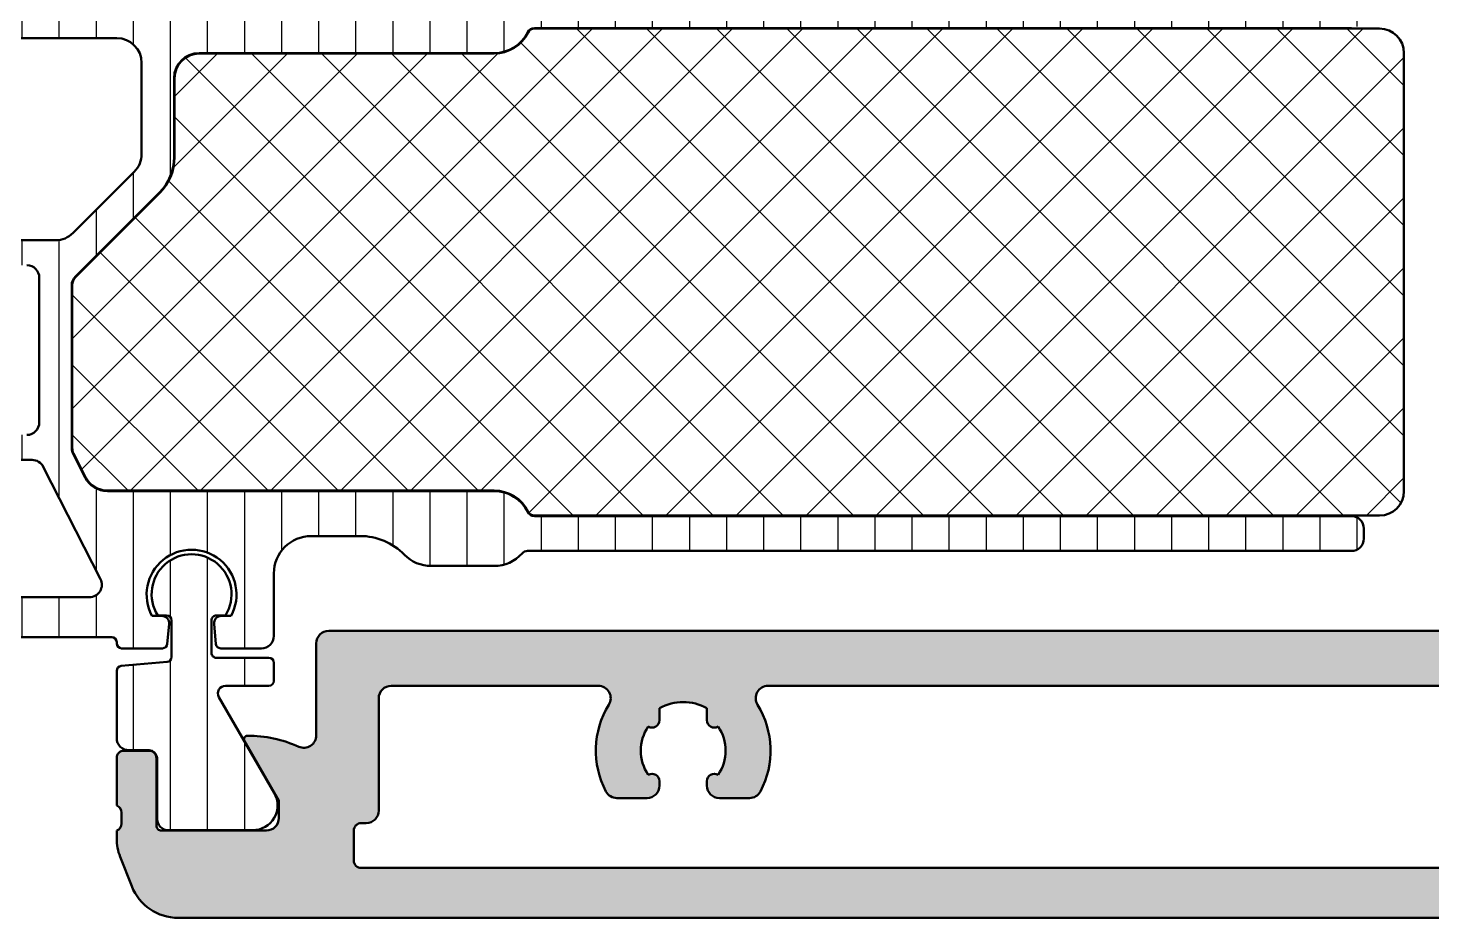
# Model space of a CAD drawing. Extents: x -30 to 140, y 11 to 85.
# Drawn here: x -1.2 to 55, y 11 to 46.6 of the extents above; entities that cross this region are included whole.
import ezdxf

# ---------------------------------------------------------------- set-up
doc = ezdxf.new("R2010")
doc.units = 0
for name, color, linetype, lineweight in [('0S-Alu contour', 7, 'Continuous', 50), ('0S-Alu hatch', 252, 'Continuous', 25), ('0S-Plastic contour', 254, 'Continuous', 50), ('0S-Plastic hatch', 253, 'Continuous', 25), ('0S-PT contour', 91, 'Continuous', 50), ('0S-PT hatch', 103, 'Continuous', 25)]:
    doc.layers.add(name, color=color, linetype=linetype, lineweight=lineweight)
pattern_1 = [(90, (0, 0), (-1.4859, 0), [])]

# ---------------------------------------------------------------- blocks, each defined once
blk = doc.blocks.new('278043__5DA3A307_9FDA_4F9B_BC77_77CA579B239A___285E63DD_7C89_4695_984F_07F0DBDED128_')
at = {"layer": '0S-Plastic hatch'}
h = blk.add_hatch(dxfattribs=at)
h.set_pattern_fill('ANSI31', color=256, scale=0.4680000000000001, angle=45, style=0)
h.set_pattern_definition(pattern_1)
edge = h.paths.add_edge_path()
edge.add_line((-2.045778623709338, 46.91981124402603), (-6.499368462195576, 44.3485299519158))
edge.add_arc((-6.399368462195582, 44.17532487115892), 0.1999999999999902, 119.9999999999997, 180)
edge.add_line((-6.59936846219557, 44.17532487115892), (-6.59936846219557, 33.7203090151069))
edge.add_arc((-5.599368462195542, 33.72030901510687), 1.000000000000028, 180, 182.499999999998)
edge.add_line((-6.598416683777429, 33.67668962774157), (-6.141124941522605, 23.20298677590379))
edge.add_arc((-5.142076719940746, 23.24660616326913), 1.000000000000001, 182.5000000000001, 269.9999999999998)
edge.add_line((-5.142076719940749, 22.24660616326913), (2.100631537804446, 22.24660616326913))
edge.add_ellipse((2.100631537804446, 22.04660616326914), major_axis=(-0.1999999999999886, 0), ratio=1, start_angle=180, end_angle=270, ccw=False)
edge.add_line((2.300631537804434, 22.04660616326914), (2.300631537804434, 21.99660616326913))
edge.add_arc((2.500631537804423, 21.99660616326913), 0.1999999999999886, 180, 270)
edge.add_line((2.500631537804423, 21.79660616326914), (4.131022590738041, 21.79660616326913))
edge.add_arc((4.131022590738041, 21.99660616326911), 0.1999999999999886, 270, 355.0000000000033)
edge.add_line((4.330261530356381, 21.97917501471959), (4.399489947231955, 22.77045944044482))
edge.add_arc((4.100631537804446, 22.79660616326913), 0.299999999999987, 354.9999999999978, 450)
edge.add_line((4.100631537804446, 23.09660616326912), (3.713968372542183, 23.09660616326912))
edge.add_ellipse((5.300631537804434, 23.94660616326913), major_axis=(-1.800000000000008, 0), ratio=1, start_angle=151.8213572594703, end_angle=28.178642740529824, ccw=False)
edge.add_line((6.887294703066686, 23.09660616326912), (6.500631537804423, 23.09660616326912))
edge.add_arc((6.500631537804423, 22.79660616326913), 0.29999999999999, 90, 185.0000000000022)
edge.add_line((6.201773128376913, 22.77045944044482), (6.271001545252488, 21.97917501471959))
edge.add_arc((6.470240484870828, 21.99660616326911), 0.1999999999999897, 184.9999999999967, 270)
edge.add_line((6.470240484870828, 21.79660616326913), (8.100631537804446, 21.79660616326913))
edge.add_arc((8.100631537804446, 22.29660616326913), 0.5, 270, 360)
edge.add_line((8.600631537804446, 22.29660616326913), (8.600631537804446, 24.79660616326913))
edge.add_ellipse((10.10063153780444, 24.79660616326913), major_axis=(-1.5, 0), ratio=1, start_angle=270, end_angle=360, ccw=False)
edge.add_line((10.10063153780444, 26.29660616326912), (12.04406016638728, 26.29660616326912))
edge.add_ellipse((12.04406016638725, 23.79660616326913), major_axis=(-2.499999999999985, 0), ratio=1, start_angle=224.4270040008051, end_angle=269.9999999999994, ccw=False)
edge.add_arc((14.90063153780443, 26.59660616326914), 1.500000000000039, 224.4270040008061, 270)
edge.add_line((14.90063153780443, 25.0966061632691), (17.4256315378044, 25.09660616326912))
edge.add_arc((17.42563153780443, 26.59660616326911), 1.499999999999985, 269.9999999999989, 318.1896851042198)
edge.add_ellipse((18.76727232430429, 25.39660616326911), major_axis=(-0.2999999999999987, 0), ratio=1, start_angle=270, end_angle=318.189685104226, ccw=False)
edge.add_line((18.76727232430429, 25.6966061632691), (51.7756315378044, 25.69660616326912))
edge.add_arc((51.7756315378044, 26.19660616326912), 0.5, 270, 360)
edge.add_line((52.2756315378044, 26.19660616326912), (52.2756315378044, 26.59660616326912))
edge.add_arc((51.7756315378044, 26.59660616326912), 0.5, 0, 90)
edge.add_line((51.7756315378044, 27.09660616326913), (19.03808308746411, 27.09660616326912))
edge.add_ellipse((19.03808308746414, 27.3966061632691), major_axis=(-0.2999999999999829, 0), ratio=1, start_angle=26.387799961237988, end_angle=89.9999999999946, ccw=False)
edge.add_arc((17.42563153780446, 26.5966061632691), 1.500000000000008, 26.38779996124461, 90.00000000000217)
edge.add_line((17.4256315378044, 28.0966061632691), (1.92867304513544, 28.09660616326912))
edge.add_ellipse((1.928673045135411, 29.09660616326913), major_axis=(-1.000000000000014, 0), ratio=1, start_angle=27.000000000000625, end_angle=90.00000000000159, ccw=False)
edge.add_line((1.037666520947034, 28.64261566352957), (0.5551282757102456, 29.58965029293941))
edge.add_ellipse((1.000631537804423, 29.8166455428092), major_axis=(-0.500000000000001, 0), ratio=1, start_angle=0, end_angle=27.000000000001705, ccw=False)
edge.add_line((0.5006315378044235, 29.8166455428092), (0.5006315378044235, 36.33949938208256))
edge.add_ellipse((1.000631537804423, 36.33949938208257), major_axis=(-0.5, 0), ratio=1, start_angle=315, end_angle=360, ccw=False)
edge.add_line((0.6470781472111469, 36.69305277267584), (4.014845100177524, 40.06081972564221))
edge.add_arc((2.600631537804417, 41.4750332880153), 2.000000000000004, 315.0000000000002, 360)
edge.add_line((4.600631537804424, 41.4750332880153), (4.600631537804417, 44.64660616326912))
edge.add_ellipse((5.600631537804417, 44.64660616326912), major_axis=(-1, 0), ratio=1, start_angle=270, end_angle=360, ccw=False)
edge.add_line((5.600631537804417, 45.64660616326912), (17.4256315378044, 45.64660616326912))
edge.add_arc((17.4256315378044, 47.14660616326913), 1.500000000000014, 270, 333.6122000387565)
edge.add_ellipse((19.03808308746409, 46.3466061632691), major_axis=(-0.2999999999999743, 0), ratio=1, start_angle=269.99999999999454, end_angle=333.6122000387516, ccw=False)
edge.add_line((19.03808308746411, 46.64660616326908), (51.7756315378044, 46.64660616326911))
edge.add_arc((51.7756315378044, 47.14660616326912), 0.5, 270, 360)
edge.add_line((52.2756315378044, 47.14660616326912), (52.2756315378044, 47.54660616326912))
edge.add_arc((51.7756315378044, 47.54660616326912), 0.5, 0, 90)
edge.add_line((51.7756315378044, 48.04660616326913), (18.76727232430429, 48.04660616326913))
edge.add_ellipse((18.76727232430429, 48.34660616326914), major_axis=(-0.3000000000000114, 0), ratio=1, start_angle=41.81031489577708, end_angle=90, ccw=False)
edge.add_arc((17.4256315378044, 47.14660616326913), 1.499999999999984, 41.81031489577882, 90)
edge.add_line((17.4256315378044, 48.64660616326911), (14.90063153780443, 48.64660616326911))
edge.add_arc((14.90063153780443, 47.14660616326909), 1.500000000000021, 90, 135.5729959991946)
edge.add_ellipse((12.04406016638725, 49.9466061632691), major_axis=(-2.500000000000005, 0), ratio=1, start_angle=90.00000000000068, end_angle=135.5729959991947, ccw=False)
edge.add_line((12.04406016638728, 47.4466061632691), (7.500631537804423, 47.44660616326913))
edge.add_ellipse((7.500631537804451, 47.74660616326912), major_axis=(-0.29999999999999, 0), ratio=1, start_angle=0, end_angle=89.9999999999946, ccw=False)
edge.add_line((7.200631537804461, 47.74660616326912), (7.20063153780444, 47.90000362289069))
edge.add_ellipse((8.128102328576574, 47.84372602563975), major_axis=(-0.9291766439637967, 0), ratio=1, start_angle=340.2744012610984, end_angle=356.52763173019645, ccw=False)
edge.add_line((7.253449916273524, 48.15733787704254), (8.602488021950165, 50.49394041742098))
edge.add_arc((7.797469900940711, 51.00195101824224), 0.9519080552765451, 327.7458261597055, 452.8203612618197)
edge.add_line((7.750631537804451, 51.95270604107362), (4.400631537804457, 51.95270604107362))
edge.add_arc((4.33523749260874, 51.54559584293315), 0.4123288670188256, 80.87454024768813, 188.2252226199085)
edge.add_line((3.927150109478404, 51.48660616326914), (3.927150109478361, 49.08660616326912))
edge.add_ellipse((3.540743931116679, 49.1576458910459), major_axis=(-0.3928821421223898, 0), ratio=1, start_angle=98.76786081523028, end_angle=169.582654952338, ccw=False)
edge.add_line((3.600631537804446, 48.7693549535211), (2.800631537804434, 48.7693549535211))
edge.add_arc((2.772379192371488, 48.2983086679163), 0.4718927825306659, 86.56763394937238, 181.4210280298484)
edge.add_line((2.300631537804434, 48.28660616326914), (2.300631537804434, 47.14660616326912))
edge.add_ellipse((2.100631537804446, 47.14660616326912), major_axis=(-0.1999999999999886, 0), ratio=1, start_angle=90, end_angle=180, ccw=False)
edge.add_line((2.100631537804446, 46.94660616326912), (-1.945778623709344, 46.94660616326912))
edge.add_arc((-1.945778623709372, 46.74660616326913), 0.1999999999999886, 89.99999999999186, 119.9999999999906)
edge = h.paths.add_edge_path()
edge.add_line((-0.1520596556536873, 38.14660616326913), (-4.899368462195553, 38.14660616326912))
edge.add_ellipse((-4.899368462195553, 39.14660616326912), major_axis=(-1, 0), ratio=1, start_angle=0, end_angle=90, ccw=False)
edge.add_line((-5.899368462195553, 39.14660616326912), (-5.899368462195553, 43.30929946737447))
edge.add_ellipse((-4.899368462195553, 43.30929946737447), major_axis=(-1.000000000000001, 0), ratio=1, start_angle=299.99999999999994, end_angle=360, ccw=False)
edge.add_line((-5.399368462195553, 44.17532487115892), (-2.04385483506266, 46.11263156705356))
edge.add_ellipse((-1.54385483506266, 45.24660616326912), major_axis=(-1, 0), ratio=1, start_angle=270, end_angle=299.99999999999994, ccw=False)
edge.add_line((-1.54385483506266, 46.24660616326912), (2.300631537804406, 46.24660616326912))
edge.add_ellipse((2.300631537804406, 45.24660616326912), major_axis=(-1, 0), ratio=1, start_angle=180, end_angle=270, ccw=False)
edge.add_line((3.300631537804406, 45.24660616326912), (3.300631537804406, 41.59929735672722))
edge.add_ellipse((2.300631537804406, 41.59929735672722), major_axis=(-0.9999999999999974, 0), ratio=1, start_angle=135.0000000000006, end_angle=180, ccw=False)
edge.add_line((3.007738318990959, 40.89219057554069), (0.555047125532866, 38.43949938208258))
edge.add_ellipse((-0.1520596556536873, 39.14660616326913), major_axis=(-1, 0), ratio=1, start_angle=90, end_angle=135.0000000000004, ccw=False)
edge = h.paths.add_edge_path()
edge.add_ellipse((-5.186387463195757, 28.84660616326913), major_axis=(-0.5, 0), ratio=1, start_angle=-90, end_angle=2.5000000000001137, ccw=False)
edge.add_line((-5.186387463195757, 29.34660616326913), (-1.086459057867159, 29.34660616326912))
edge.add_ellipse((-1.086459057867159, 28.84660616326913), major_axis=(-0.4999999999999914, 0), ratio=1, start_angle=206.9999999999996, end_angle=270, ccw=False)
edge.add_line((-0.6409557957729817, 29.0736014131389), (1.651908726951944, 24.5736014131389))
edge.add_ellipse((1.206405464857766, 24.34660616326913), major_axis=(-0.4999999999999929, 0), ratio=1, start_angle=90, end_angle=206.9999999999996, ccw=False)
edge.add_line((1.206405464857766, 23.84660616326913), (-4.511267348980059, 23.84660616326914))
edge.add_ellipse((-4.511267348980055, 24.84660616326914), major_axis=(-1.000000000000001, 0), ratio=1, start_angle=2.5000000000001137, end_angle=89.99999999999977, ccw=False)
edge.add_line((-5.510315570561914, 24.8029867759038), (-5.685911573986686, 28.82479646958646))
edge = h.paths.add_edge_path()
edge.add_ellipse((-5.399368462195553, 36.64660616326911), major_axis=(-0.5, 0), ratio=1, start_angle=270, end_angle=360, ccw=False)
edge.add_line((-5.399368462195553, 37.14660616326912), (-1.299368462195587, 37.14660616326912))
edge.add_ellipse((-1.299368462195587, 36.64660616326912), major_axis=(-0.5, 0), ratio=1, start_angle=180, end_angle=270, ccw=False)
edge.add_line((-0.7993684621955879, 36.64660616326912), (-0.7993684621955879, 30.84660616326913))
edge.add_ellipse((-1.299368462195587, 30.84660616326913), major_axis=(-0.5, 0), ratio=1, start_angle=90, end_angle=180, ccw=False)
edge.add_line((-1.299368462195587, 30.34660616326912), (-5.27370934901279, 30.34660616326912))
edge.add_ellipse((-5.27370934901279, 30.84660616326913), major_axis=(-0.5000000000000006, 0), ratio=1, start_angle=2.5000000000001137, end_angle=90, ccw=False)
edge.add_line((-5.773233459803719, 30.82479646958645), (-5.899368462195553, 33.71376299182024))
edge.add_line((-5.899368462195553, 33.71376299182024), (-5.899368462195553, 36.64660616326911))
at = {"layer": '0S-Alu contour', "color": 7}
for points in [[(-1.54385483506266, 46.24660616326912), (2.300631537804406, 46.24660616326912)], [(3.300631537804406, 45.24660616326912), (3.300631537804406, 41.59929735672722)], [(3.007738318990959, 40.89219057554069), (0.555047125532866, 38.43949938208258)], [(-0.1520596556536873, 38.14660616326913), (-4.899368462195553, 38.14660616326912)], [(-0.7993684621955879, 36.64660616326912), (-0.7993684621955879, 30.84660616326913)], [(-5.186387463195757, 29.34660616326913), (-1.086459057867159, 29.34660616326912)], [(-0.6409557957729817, 29.0736014131389), (1.651908726951944, 24.5736014131389)], [(1.206405464857766, 23.84660616326913), (-4.511267348980059, 23.84660616326914)]]:
    blk.add_lwpolyline(points, dxfattribs=at)
at = {"layer": '0S-Alu contour', "color": 7, "extrusion": (0, 0, -1)}
for centre, radius, start, end in [((-2.300631537804406, 45.24660616326912), 1, 90, 180), ((-2.300631537804406, 41.59929735672722), 0.9999999999999974, 180, 224.9999999999994), ((0.1520596556536873, 39.14660616326913), 1, 224.9999999999997, 270), ((1.299368462195587, 36.64660616326912), 0.5, 90, 180), ((1.299368462195587, 30.84660616326913), 0.5, 180, 270), ((1.086459057867159, 28.84660616326913), 0.4999999999999914, 90, 153.0000000000004), ((-1.206405464857766, 24.34660616326913), 0.4999999999999929, 153.0000000000004, 270)]:
    blk.add_arc(centre, radius, start, end, dxfattribs=at)
at = {"layer": '0S-Plastic contour', "color": 7}
for points in [[(19.03808308746411, 46.64660616326908), (51.7756315378044, 46.64660616326911)], [(5.600631537804417, 45.64660616326912), (17.4256315378044, 45.64660616326912)], [(4.600631537804424, 41.4750332880153), (4.600631537804417, 44.64660616326912)], [(0.6470781472111469, 36.69305277267584), (4.014845100177524, 40.06081972564221)], [(0.5006315378044235, 29.8166455428092), (0.5006315378044235, 36.33949938208256)], [(1.037666520947034, 28.64261566352957), (0.5551282757102456, 29.58965029293941)], [(17.4256315378044, 28.0966061632691), (1.92867304513544, 28.09660616326912)], [(51.7756315378044, 27.09660616326913), (19.03808308746411, 27.09660616326912)], [(52.2756315378044, 26.19660616326912), (52.2756315378044, 26.59660616326912)], [(10.10063153780444, 26.29660616326912), (12.04406016638728, 26.29660616326912)], [(18.76727232430429, 25.6966061632691), (51.7756315378044, 25.69660616326912)], [(8.600631537804446, 22.29660616326913), (8.600631537804446, 24.79660616326913)], [(14.90063153780443, 25.0966061632691), (17.4256315378044, 25.09660616326912)], [(4.100631537804446, 23.09660616326912), (3.713968372542183, 23.09660616326912)], [(6.887294703066686, 23.09660616326912), (6.500631537804423, 23.09660616326912)], [(4.330261530356381, 21.97917501471959), (4.399489947231955, 22.77045944044482)], [(6.201773128376913, 22.77045944044482), (6.271001545252488, 21.97917501471959)], [(-5.142076719940749, 22.24660616326913), (2.100631537804446, 22.24660616326913)], [(2.300631537804434, 22.04660616326914), (2.300631537804434, 21.99660616326913)], [(2.500631537804423, 21.79660616326914), (4.131022590738041, 21.79660616326913)], [(6.470240484870828, 21.79660616326913), (8.100631537804446, 21.79660616326913)]]:
    blk.add_lwpolyline(points, dxfattribs=at)
for centre, radius, start, end in [((17.4256315378044, 47.14660616326913), 1.500000000000014, 270, 333.6122000387565), ((2.600631537804417, 41.4750332880153), 2.000000000000004, 315.0000000000002, 0), ((17.42563153780446, 26.5966061632691), 1.500000000000008, 26.38779996124461, 90.00000000000217), ((51.7756315378044, 26.59660616326912), 0.5, 0, 90), ((51.7756315378044, 26.19660616326912), 0.5, 270, 0), ((14.90063153780443, 26.59660616326914), 1.500000000000039, 224.4270040008061, 270), ((17.42563153780443, 26.59660616326911), 1.499999999999985, 269.9999999999989, 318.1896851042198), ((4.100631537804446, 22.79660616326913), 0.299999999999987, 354.9999999999978, 90), ((6.500631537804423, 22.79660616326913), 0.29999999999999, 90, 185.0000000000022), ((2.500631537804423, 21.99660616326913), 0.1999999999999886, 180, 270), ((4.131022590738041, 21.99660616326911), 0.1999999999999886, 270, 355.0000000000033), ((6.470240484870828, 21.99660616326911), 0.1999999999999897, 184.9999999999967, 270), ((8.100631537804446, 22.29660616326913), 0.5, 270, 0)]:
    blk.add_arc(centre, radius, start, end, dxfattribs=at)
at = {"layer": '0S-Plastic contour', "color": 7, "extrusion": (0, 0, -1)}
for centre, radius, start, end in [((-19.03808308746409, 46.3466061632691), 0.2999999999999743, 26.38779996124837, 90.00000000000543), ((-5.600631537804417, 44.64660616326912), 1, 0, 90), ((-1.000631537804423, 36.33949938208257), 0.5, 0, 45), ((-1.000631537804423, 29.8166455428092), 0.500000000000001, 332.9999999999983, 0), ((-1.928673045135411, 29.09660616326913), 1.000000000000014, 269.9999999999984, 332.9999999999995), ((-19.03808308746414, 27.3966061632691), 0.2999999999999829, 270.0000000000054, 333.612200038762), ((-5.300631537804434, 23.94660616326913), 1.800000000000008, 331.8213572594702, 208.1786427405298), ((-10.10063153780444, 24.79660616326913), 1.5, 0, 90), ((-12.04406016638725, 23.79660616326913), 2.499999999999985, 90.00000000000063, 135.5729959991949), ((-18.76727232430429, 25.39660616326911), 0.2999999999999987, 41.81031489577402, 90), ((-2.100631537804446, 22.04660616326914), 0.1999999999999886, 90, 180)]:
    blk.add_arc(centre, radius, start, end, dxfattribs=at)
blk = doc.blocks.new('469790__E13E4C7F_31AE_49F0_831B_5A874413CF0D_')
at = {"layer": '0S-Alu hatch'}
h = blk.add_hatch(color=256, dxfattribs=at)
edge = h.paths.add_edge_path()
edge.add_arc((105.2359435167633, 12.99660616326912), 1.999999999999985, 270, 338.4999999999999)
edge.add_line((107.0967786527273, 12.26360370982053), (107.5614795142471, 13.44331557403116))
edge.add_arc((105.7006443782831, 14.17631802747978), 1.999999999999972, 338.4999999999989, 360)
edge.add_line((107.7006443782831, 14.17631802747978), (107.7006443782831, 14.49660616326913))
edge.add_ellipse((107.8006443782831, 14.77944887574374), major_axis=(-0.2999999999999842, 0), ratio=1, start_angle=0, end_angle=70.52877936550942, ccw=False)
edge.add_line((107.5006443782831, 14.77944887574374), (107.5006443782831, 15.2137634507945))
edge.add_ellipse((107.8006443782831, 15.2137634507945), major_axis=(-0.3000000000000114, 0), ratio=1, start_angle=289.47122063449484, end_angle=360, ccw=False)
edge.add_line((107.7006443782831, 15.49660616326912), (107.7006443782831, 17.39660616326908))
edge.add_arc((107.400644378283, 17.39660616326908), 0.3000000000000398, 0, 89.99999999999459)
edge.add_line((107.400644378283, 17.69660616326912), (106.4106443782831, 17.69660616326912))
edge.add_arc((106.4106443782831, 17.39660616326908), 0.3000000000000398, 90, 180)
edge.add_line((106.1106443782831, 17.39660616326908), (106.1106443782831, 14.69660616326912))
edge.add_ellipse((105.9106443782831, 14.69660616326912), major_axis=(-0.200000000000017, 0), ratio=1, start_angle=90, end_angle=180, ccw=False)
edge.add_line((105.9106443782831, 14.49660616326911), (101.7006443782513, 14.49660616326912))
edge.add_ellipse((101.7006443782513, 14.99660616327178), major_axis=(-0.5000000000026575, 0), ratio=1, start_angle=0, end_angle=89.9999999999967, ccw=False)
edge.add_line((101.2006443782486, 14.99660616327178), (101.2006443782486, 15.69660616327549))
edge.add_line((101.2006443782486, 15.69660616327549), (102.5821398358783, 18.08942648631573))
edge.add_arc((102.462524593607, 18.15848637864025), 0.1381197846490298, 329.9999999999987, 450)
edge.add_arc((102.462524593607, 13.29660616328929), 4.999999999999971, 89.99999999999969, 114.2834416683106)
edge.add_ellipse((100.200644378283, 18.30997807164857), major_axis=(-0.4999999999999989, 0), ratio=1, start_angle=0, end_angle=114.28344166831411, ccw=False)
edge.add_line((99.70064437828307, 18.30997807164857), (99.70064437828312, 21.99660616326913))
edge.add_arc((99.2006443782831, 21.99660616326913), 0.5, 0, 90)
edge.add_line((99.2006443782831, 22.49660616326913), (10.80064437828307, 22.49660616326913))
edge.add_arc((10.80064437828307, 21.99660616326913), 0.5, 90, 180)
edge.add_line((10.30064437828307, 21.99660616326913), (10.30064437828307, 18.30997807164857))
edge.add_ellipse((9.800644378283096, 18.30997807164857), major_axis=(-0.4999999999999716, 0), ratio=1, start_angle=65.71655833168609, end_angle=180, ccw=False)
edge.add_arc((7.538764162959182, 13.29660616328929), 4.99999999999997, 65.71655833168934, 90.00000000000033)
edge.add_arc((7.538764162959154, 18.15848637864025), 0.1381197846490352, 90, 209.9999999999998)
edge.add_line((7.419148920687852, 18.08942648631573), (8.800644378317543, 15.69660616327549))
edge.add_line((8.800644378317543, 15.69660616327549), (8.800644378317543, 14.99660616327178))
edge.add_ellipse((8.300644378314871, 14.99660616327178), major_axis=(-0.5000000000026718, 0), ratio=1, start_angle=90.00000000000318, end_angle=180, ccw=False)
edge.add_line((8.3006443783149, 14.49660616326911), (4.090644378283087, 14.49660616326912))
edge.add_ellipse((4.090644378283059, 14.69660616326912), major_axis=(-0.2000000000000028, 0), ratio=1, start_angle=0, end_angle=90.00000000000807, ccw=False)
edge.add_line((3.890644378283056, 14.69660616326912), (3.89064437828307, 17.39660616326908))
edge.add_arc((3.59064437828303, 17.39660616326908), 0.3000000000000398, 0, 90)
edge.add_line((3.59064437828303, 17.69660616326912), (2.600644378283135, 17.69660616326912))
edge.add_arc((2.600644378283135, 17.39660616326907), 0.3000000000000682, 90, 180)
edge.add_line((2.300644378283067, 17.39660616326907), (2.300644378283067, 15.49660616326912))
edge.add_ellipse((2.200644378283072, 15.21376345079447), major_axis=(-0.3000000000000243, 0), ratio=1, start_angle=180, end_angle=250.5287793655121, ccw=False)
edge.add_line((2.500644378283098, 15.21376345079447), (2.500644378283084, 14.77944887574374))
edge.add_ellipse((2.200644378283101, 14.77944887574375), major_axis=(-0.2999999999999829, 0), ratio=1, start_angle=109.4712206344833, end_angle=180, ccw=False)
edge.add_line((2.30064437828306, 14.49660616326913), (2.300644378283067, 14.17631802747979))
edge.add_arc((4.300644378283067, 14.17631802747975), 2, 180, 201.4999999999986)
edge.add_line((2.439809242319, 13.4433155740312), (2.904510103838845, 12.26360370982051))
edge.add_arc((4.765345239802883, 12.99660616326909), 1.999999999999982, 201.4999999999997, 270)
edge.add_line((4.765345239802883, 10.9966061632691), (105.2359435167633, 10.99660616326912))
edge = h.paths.add_edge_path()
edge.add_arc((12.30064437828306, 15.29660616326913), 0.5, 270, 360)
edge.add_line((12.80064437828307, 15.29660616326913), (12.80064437828307, 19.79660616326913))
edge.add_ellipse((13.30064437828307, 19.79660616326913), major_axis=(-0.5, 0), ratio=1, start_angle=270, end_angle=360, ccw=False)
edge.add_line((13.30064437828307, 20.29660616326913), (21.59623547217322, 20.29660616326913))
edge.add_ellipse((21.59623547217322, 19.79660616326913), major_axis=(-0.4999999999999997, 0), ratio=1, start_angle=148.3317567464599, end_angle=270, ccw=False)
edge.add_arc((25.00064437828309, 17.69660616326914), 3.500000000000017, 148.3317567464584, 207.8181392846536)
edge.add_arc((22.34734454599874, 16.29660616326914), 0.5000000000000046, 207.8181392846542, 270)
edge.add_line((22.34734454599874, 15.79660616326914), (23.55064437828307, 15.79660616326914))
edge.add_arc((23.55064437828307, 16.29660616326914), 0.5, 270, 360)
edge.add_line((24.05064437828307, 16.29660616326914), (24.05064437828304, 16.47186129187756))
edge.add_arc((23.75064437828306, 16.47186129187756), 0.2999999999999829, 0, 119.9377964112664)
edge.add_ellipse((25.00064437828306, 17.69660616326914), major_axis=(-1.700000000000005, 0), ratio=1, start_angle=-34.57708161194631, end_angle=34.57708161194671, ccw=False)
edge.add_arc((23.75064437828306, 18.92135103466072), 0.2999999999999825, 240.0622035887349, 360)
edge.add_line((24.05064437828304, 18.92135103466072), (24.05064437828304, 19.39954479986176))
edge.add_ellipse((25.00064437828306, 17.69660616326914), major_axis=(-1.949999999999976, 0), ratio=1, start_angle=240.8446345737171, end_angle=299.1553654262837, ccw=False)
edge.add_line((25.95064437828304, 19.39954479986176), (25.95064437828308, 18.92135103466072))
edge.add_arc((26.25064437828306, 18.92135103466072), 0.2999999999999829, 180, 299.9377964112664)
edge.add_ellipse((25.00064437828306, 17.69660616326914), major_axis=(-1.700000000000005, 0), ratio=1, start_angle=145.4229183880537, end_angle=214.5770816119467, ccw=False)
edge.add_arc((26.25064437828306, 16.47186129187754), 0.3000000000000072, 60.0622035887363, 180)
edge.add_line((25.95064437828305, 16.47186129187754), (25.95064437828304, 16.29660616326917))
edge.add_arc((26.45064437828305, 16.29660616326914), 0.5, 180, 270)
edge.add_line((26.45064437828305, 15.79660616326914), (27.6539442105674, 15.79660616326914))
edge.add_arc((27.6539442105674, 16.29660616326913), 0.4999999999999716, 270, 332.1818607153462)
edge.add_arc((25.00064437828303, 17.69660616326912), 3.500000000000018, 332.1818607153466, 391.6682432535413)
edge.add_ellipse((28.40505328439289, 19.79660616326913), major_axis=(-0.5, 0), ratio=1, start_angle=-90, end_angle=31.66824325354378, ccw=False)
edge.add_line((28.40505328439289, 20.29660616326913), (81.59623547217325, 20.29660616326913))
edge.add_ellipse((81.5962354721732, 19.79660616326914), major_axis=(-0.5000000000000071, 0), ratio=1, start_angle=148.3317567464585, end_angle=269.99999999999676, ccw=False)
edge.add_arc((85.00064437828308, 17.69660616326915), 3.50000000000001, 148.3317567464586, 207.818139284654)
edge.add_arc((82.34734454599877, 16.29660616326914), 0.5000000000000046, 207.8181392846538, 270)
edge.add_line((82.34734454599877, 15.79660616326914), (83.55064437828312, 15.79660616326914))
edge.add_arc((83.55064437828312, 16.29660616326914), 0.5, 270, 360)
edge.add_line((84.05064437828312, 16.29660616326914), (84.05064437828305, 16.47186129187756))
edge.add_arc((83.75064437828308, 16.47186129187757), 0.2999999999999545, 0, 119.937796411263)
edge.add_ellipse((85.00064437828313, 17.69660616326914), major_axis=(-1.700000000000005, 0), ratio=1, start_angle=-34.57708161194631, end_angle=34.57708161194671, ccw=False)
edge.add_arc((83.75064437828308, 18.9213510346607), 0.2999999999999807, 240.0622035887383, 360)
edge.add_line((84.05064437828305, 18.9213510346607), (84.05064437828305, 19.39954479986176))
edge.add_ellipse((85.00064437828308, 17.69660616326911), major_axis=(-1.950000000000015, 0), ratio=1, start_angle=240.8446345737167, end_angle=299.1553654262833, ccw=False)
edge.add_line((85.95064437828312, 19.39954479986176), (85.95064437828312, 18.92135103466072))
edge.add_arc((86.25064437828313, 18.92135103466072), 0.2999999999999829, 180, 299.9377964112664)
edge.add_ellipse((85.00064437828313, 17.69660616326914), major_axis=(-1.700000000000005, 0), ratio=1, start_angle=145.4229183880537, end_angle=214.5770816119467, ccw=False)
edge.add_arc((86.25064437828313, 16.47186129187754), 0.3000000000000072, 60.0622035887363, 180)
edge.add_line((85.95064437828312, 16.47186129187754), (85.95064437828312, 16.29660616326917))
edge.add_arc((86.4506443782831, 16.29660616326914), 0.5, 180, 270)
edge.add_line((86.4506443782831, 15.79660616326914), (87.6539442105674, 15.79660616326914))
edge.add_arc((87.6539442105674, 16.29660616326914), 0.5, 270, 332.1818607153462)
edge.add_arc((85.00064437828308, 17.69660616326915), 3.500000000000005, 332.181860715346, 391.6682432535415)
edge.add_ellipse((88.40505328439295, 19.79660616326913), major_axis=(-0.5, 0), ratio=1, start_angle=-90, end_angle=31.668243253539288, ccw=False)
edge.add_line((88.40505328439295, 20.29660616326913), (96.7006443782831, 20.29660616326913))
edge.add_ellipse((96.7006443782831, 19.79660616326913), major_axis=(-0.5, 0), ratio=1, start_angle=180, end_angle=270, ccw=False)
edge.add_line((97.20064437828312, 19.79660616326913), (97.20064437828312, 15.29660616326913))
edge.add_arc((97.7006443782831, 15.29660616326913), 0.5, 180, 270)
edge.add_line((97.7006443782831, 14.79660616326913), (97.9006443782486, 14.79660616326913))
edge.add_ellipse((97.9006443782486, 14.49660616326912), major_axis=(-0.3000000000000114, 0), ratio=1, start_angle=180, end_angle=270, ccw=False)
edge.add_line((98.20064437824861, 14.49660616326912), (98.20064437824861, 13.29660616326914))
edge.add_ellipse((97.9006443782486, 13.29660616326916), major_axis=(-0.3000000000000114, 0), ratio=1, start_angle=90, end_angle=180, ccw=False)
edge.add_line((97.9006443782486, 12.99660616326915), (12.10064437831752, 12.99660616326912))
edge.add_ellipse((12.10064437831752, 13.29660616326913), major_axis=(-0.3000000000000114, 0), ratio=1, start_angle=0, end_angle=90, ccw=False)
edge.add_line((11.80064437831751, 13.29660616326913), (11.80064437831751, 14.49660616326913))
edge.add_ellipse((12.10064437831752, 14.49660616326912), major_axis=(-0.3000000000000114, 0), ratio=1, start_angle=270, end_angle=360, ccw=False)
edge.add_line((12.10064437831752, 14.79660616326913), (12.30064437828306, 14.79660616326913))
at = {"layer": '0S-Alu contour', "color": 7}
for points in [[(10.30064437828307, 21.99660616326913), (10.30064437828307, 18.30997807164857)], [(99.2006443782831, 22.49660616326913), (10.80064437828307, 22.49660616326913)], [(13.30064437828307, 20.29660616326913), (21.59623547217322, 20.29660616326913)], [(28.40505328439289, 20.29660616326913), (81.59623547217325, 20.29660616326913)], [(12.80064437828307, 15.29660616326913), (12.80064437828307, 19.79660616326913)], [(24.05064437828304, 18.92135103466072), (24.05064437828304, 19.39954479986176)], [(25.95064437828304, 19.39954479986176), (25.95064437828308, 18.92135103466072)], [(7.419148920687852, 18.08942648631573), (8.800644378317543, 15.69660616327549), (8.800644378317543, 14.99660616327178)], [(3.59064437828303, 17.69660616326912), (2.600644378283135, 17.69660616326912)], [(2.300644378283067, 17.39660616326907), (2.300644378283067, 15.49660616326912)], [(3.890644378283056, 14.69660616326912), (3.89064437828307, 17.39660616326908)], [(24.05064437828307, 16.29660616326914), (24.05064437828304, 16.47186129187756)], [(25.95064437828305, 16.47186129187754), (25.95064437828304, 16.29660616326917)], [(22.34734454599874, 15.79660616326914), (23.55064437828307, 15.79660616326914)], [(26.45064437828305, 15.79660616326914), (27.6539442105674, 15.79660616326914)], [(2.500644378283098, 15.21376345079447), (2.500644378283084, 14.77944887574374)], [(12.10064437831752, 14.79660616326913), (12.30064437828306, 14.79660616326913)], [(2.30064437828306, 14.49660616326913), (2.300644378283067, 14.17631802747979)], [(8.3006443783149, 14.49660616326911), (4.090644378283087, 14.49660616326912)], [(11.80064437831751, 13.29660616326913), (11.80064437831751, 14.49660616326913)], [(2.439809242319, 13.4433155740312), (2.904510103838845, 12.26360370982051)], [(97.9006443782486, 12.99660616326915), (12.10064437831752, 12.99660616326912)], [(4.765345239802883, 10.9966061632691), (105.2359435167633, 10.99660616326912)]]:
    blk.add_lwpolyline(points, dxfattribs=at)
for centre, radius, start, end in [((10.80064437828307, 21.99660616326913), 0.5, 90, 180), ((25.00064437828309, 17.69660616326914), 3.500000000000017, 148.3317567464584, 207.8181392846536), ((25.00064437828303, 17.69660616326912), 3.500000000000018, 332.1818607153466, 31.66824325354126), ((23.75064437828306, 18.92135103466072), 0.2999999999999825, 240.0622035887349, 0), ((26.25064437828306, 18.92135103466072), 0.2999999999999829, 180, 299.9377964112664), ((7.538764162959154, 18.15848637864025), 0.1381197846490352, 90, 209.9999999999998), ((7.538764162959182, 13.29660616328929), 4.99999999999997, 65.71655833168934, 90.00000000000033), ((2.600644378283135, 17.39660616326907), 0.3000000000000682, 90, 180), ((3.59064437828303, 17.39660616326908), 0.3000000000000398, 0, 90), ((23.75064437828306, 16.47186129187756), 0.2999999999999829, 0, 119.9377964112664), ((26.25064437828306, 16.47186129187754), 0.3000000000000072, 60.0622035887363, 180), ((22.34734454599874, 16.29660616326914), 0.5000000000000046, 207.8181392846542, 270), ((23.55064437828307, 16.29660616326914), 0.5, 270, 0), ((26.45064437828305, 16.29660616326914), 0.5, 180, 270), ((27.6539442105674, 16.29660616326913), 0.4999999999999716, 270, 332.1818607153462), ((12.30064437828306, 15.29660616326913), 0.5, 270, 0), ((4.300644378283067, 14.17631802747975), 2, 180, 201.4999999999986), ((4.765345239802883, 12.99660616326909), 1.999999999999982, 201.4999999999997, 270)]:
    blk.add_arc(centre, radius, start, end, dxfattribs=at)
at = {"layer": '0S-Alu contour', "color": 7, "extrusion": (0, 0, -1)}
for centre, radius, start, end in [((-13.30064437828307, 19.79660616326913), 0.5, 0, 90), ((-21.59623547217322, 19.79660616326913), 0.4999999999999997, 90, 211.6682432535401), ((-28.40505328439289, 19.79660616326913), 0.5, 328.3317567464562, 90), ((-25.00064437828306, 17.69660616326914), 1.949999999999976, 60.84463457371629, 119.1553654262829), ((-25.00064437828306, 17.69660616326914), 1.700000000000005, 325.4229183880533, 34.57708161194628), ((-25.00064437828306, 17.69660616326914), 1.700000000000005, 145.4229183880533, 214.5770816119463), ((-9.800644378283096, 18.30997807164857), 0.4999999999999716, 180, 294.2834416683139), ((-2.200644378283072, 15.21376345079447), 0.3000000000000243, 109.4712206344879, 180), ((-2.200644378283101, 14.77944887574375), 0.2999999999999829, 180, 250.5287793655167), ((-4.090644378283059, 14.69660616326912), 0.2000000000000028, 269.9999999999919, 0), ((-8.300644378314871, 14.99660616327178), 0.5000000000026718, 180, 269.9999999999968), ((-12.10064437831752, 14.49660616326912), 0.3000000000000114, 0, 90), ((-12.10064437831752, 13.29660616326913), 0.3000000000000114, 270, 0)]:
    blk.add_arc(centre, radius, start, end, dxfattribs=at)
blk = doc.blocks.new('475310__97151D44_76D0_4D19_8F66_64D2D9CA208D_')
at = {"layer": '0S-PT hatch'}
h = blk.add_hatch(dxfattribs=at)
h.set_pattern_fill('ANSI37', color=256, scale=0.625, angle=90, style=0)
h.set_pattern_definition([(135, (0, 0), (-1.403165018917055, -1.403165018917055), []), (225, (0, 0), (1.403165018917055, -1.403165018917055), [])])
edge = h.paths.add_edge_path()
edge.add_line((53.88063153780446, 28.09660616326913), (53.88063153780445, 45.6466061632691))
edge.add_arc((52.90063153780446, 45.6466061632691), 0.9799999999999897, 0, 90)
edge.add_line((52.90063153780446, 46.62660616326909), (19.03808308746414, 46.6266061632691))
edge.add_arc((19.03808308746417, 46.34660616326913), 0.2799999999999727, 90.0000000000058, 153.6122000387612)
edge.add_ellipse((17.42563153780446, 47.14660616326914), major_axis=(-1.520000000000031, 0), ratio=1, start_angle=89.99999999999898, end_angle=153.6122000387559, ccw=False)
edge.add_line((17.42563153780443, 45.62660616326911), (5.600631537804446, 45.62660616326911))
edge.add_arc((5.600631537804446, 44.64660616326911), 0.9799999999999968, 90, 180)
edge.add_line((4.620631537804449, 44.64660616326911), (4.620631537804456, 41.4750332880153))
edge.add_ellipse((2.600631537804446, 41.47503328801533), major_axis=(-2.02000000000001, 0), ratio=1, start_angle=134.999999999999, end_angle=180, ccw=False)
edge.add_line((4.028987235801253, 40.04667759001848), (0.6612202828348757, 36.6789106370521))
edge.add_arc((1.000631537804423, 36.33949938208254), 0.4800000000000122, 134.9999999999994, 180)
edge.add_line((0.5206315378044124, 36.33949938208254), (0.5206315378044338, 29.81664554280918))
edge.add_arc((1.000631537804451, 29.81664554280915), 0.4800000000000182, 180, 206.9999999999946)
edge.add_line((0.5729484061939978, 29.5987301029342), (1.055486651430868, 28.65169547352436))
edge.add_arc((1.928673045135468, 29.09660616326908), 0.9799999999999849, 206.9999999999983, 269.9999999999983)
edge.add_line((1.92867304513544, 28.1166061632691), (17.42563153780443, 28.11660616326912))
edge.add_ellipse((17.42563153780449, 26.59660616326906), major_axis=(-1.520000000000052, 0), ratio=1, start_angle=206.3877999612456, end_angle=270.00000000000216, ccw=False)
edge.add_arc((19.03808308746414, 27.39660616326911), 0.2799999999999256, 206.3877999612413, 270)
edge.add_line((19.03808308746414, 27.11660616326919), (52.90063153780446, 27.11660616326913))
edge.add_arc((52.90063153780446, 28.09660616326913), 0.9800000000000039, 270, 360)
at = {"layer": '0S-PT contour', "color": 7}
for points in [[(52.90063153780446, 46.62660616326909), (19.03808308746414, 46.6266061632691)], [(17.42563153780443, 45.62660616326911), (5.600631537804446, 45.62660616326911)], [(53.88063153780446, 28.09660616326913), (53.88063153780445, 45.6466061632691)], [(4.620631537804449, 44.64660616326911), (4.620631537804456, 41.4750332880153)], [(4.028987235801253, 40.04667759001848), (0.6612202828348757, 36.6789106370521)], [(0.5206315378044124, 36.33949938208254), (0.5206315378044338, 29.81664554280918)], [(0.5729484061939978, 29.5987301029342), (1.055486651430868, 28.65169547352436)], [(1.92867304513544, 28.1166061632691), (17.42563153780443, 28.11660616326912)], [(19.03808308746414, 27.11660616326919), (52.90063153780446, 27.11660616326913)]]:
    blk.add_lwpolyline(points, dxfattribs=at)
at = {"layer": '0S-PT contour', "color": 7, "extrusion": (0, 0, -1)}
for centre, radius, start, end in [((-17.42563153780446, 47.14660616326914), 1.520000000000031, 206.3877999612441, 270.0000000000011), ((-2.600631537804446, 41.47503328801533), 2.02000000000001, 180, 225.000000000001), ((-17.42563153780449, 26.59660616326906), 1.520000000000052, 89.99999999999785, 153.6122000387544)]:
    blk.add_arc(centre, radius, start, end, dxfattribs=at)
at = {"layer": '0S-PT contour', "color": 7}
for centre, radius, start, end in [((19.03808308746417, 46.34660616326913), 0.2799999999999727, 90.0000000000058, 153.6122000387612), ((52.90063153780446, 45.6466061632691), 0.9799999999999897, 0, 90), ((5.600631537804446, 44.64660616326911), 0.9799999999999968, 90, 180), ((1.000631537804423, 36.33949938208254), 0.4800000000000122, 134.9999999999994, 180), ((1.000631537804451, 29.81664554280915), 0.4800000000000182, 180, 206.9999999999946), ((1.928673045135468, 29.09660616326908), 0.9799999999999849, 206.9999999999983, 269.9999999999983), ((52.90063153780446, 28.09660616326913), 0.9800000000000039, 270, 0), ((19.03808308746414, 27.39660616326911), 0.2799999999999256, 206.3877999612413, 270)]:
    blk.add_arc(centre, radius, start, end, dxfattribs=at)
blk = doc.blocks.new('278043__780AF716_55DA_48EB_B760_3DCB9EEF953D___2F7100DE_C3CF_4864_81E6_A40A0F041216_')
at = {"layer": '0S-Plastic hatch'}
h = blk.add_hatch(dxfattribs=at)
h.set_pattern_fill('ANSI31', color=256, scale=0.4680000000000001, angle=45, style=0)
h.set_pattern_definition(pattern_1)
edge = h.paths.add_edge_path()
edge.add_line((2.300631537804434, 18.20660616326911), (2.300631537804434, 20.8908648687086))
edge.add_ellipse((2.500631537804423, 20.8908648687086), major_axis=(-0.1999999999999896, 0), ratio=1, start_angle=274.99999999999676, end_angle=360, ccw=False)
edge.add_line((2.483200389254903, 21.09010380832694), (4.318062686353954, 21.25063345845425))
edge.add_arc((4.300631537804406, 21.44987239807259), 0.1999999999999922, 275.0000000000049, 360)
edge.add_line((4.500631537804395, 21.44987239807259), (4.500631537804423, 22.91660616326912))
edge.add_arc((4.300631537804434, 22.91660616326913), 0.1999999999999886, 0, 90)
edge.add_line((4.300631537804434, 23.11660616326912), (3.945087366631838, 23.11660616326912))
edge.add_ellipse((5.300631537804434, 23.96660616326912), major_axis=(-1.599999999999997, 0), ratio=1, start_angle=147.9100487437197, end_angle=32.08995125628019, ccw=False)
edge.add_line((6.656175708977023, 23.11660616326912), (6.300631537804434, 23.11660616326912))
edge.add_arc((6.300631537804406, 22.91660616326911), 0.2000000000000099, 89.99999999999186, 180)
edge.add_line((6.100631537804396, 22.91660616326911), (6.100631537804417, 21.61660616326912))
edge.add_arc((6.300631537804406, 21.61660616326913), 0.1999999999999886, 180, 270.0000000000081)
edge.add_line((6.300631537804434, 21.41660616326914), (8.40063153780443, 21.41660616326913))
edge.add_ellipse((8.40063153780443, 21.21660616326913), major_axis=(-0.2000000000000028, 0), ratio=1, start_angle=180, end_angle=270, ccw=False)
edge.add_line((8.600631537804432, 21.21660616326913), (8.600631537804418, 20.49660616326912))
edge.add_ellipse((8.40063153780443, 20.49660616326912), major_axis=(-0.1999999999999886, 0), ratio=1, start_angle=90, end_angle=180, ccw=False)
edge.add_line((8.40063153780443, 20.29660616326913), (6.659439529036035, 20.29660616326912))
edge.add_arc((6.661176356583695, 19.99359788971259), 0.3030132512178938, 90.32841280944923, 209.100094022136)
edge.add_line((6.39641203628529, 19.84623139043083), (8.61137369509342, 16.00355587948279))
edge.add_ellipse((7.761483952080197, 15.50055662329355), major_axis=(-0.987583326614018, 0), ratio=1, start_angle=89.37037206517238, end_angle=210.6187694618957, ccw=False)
edge.add_line((7.750631537804423, 14.51303292630679), (4.400631537804429, 14.51303292630678))
edge.add_ellipse((4.374465319055872, 14.96348906248072), major_axis=(-0.4512154713885075, 0), ratio=1, start_angle=-5.483418190460895, end_angle=93.3244770044966, ccw=False)
edge.add_line((3.925314656983601, 15.00660616326911), (3.925314656983601, 17.40660616326912))
edge.add_arc((3.554143699527173, 17.34587753047472), 0.376106163868924, 9.29204078767601, 82.89991387538281)
edge.add_line((3.600631537804446, 17.71909961903929), (2.800631537804434, 17.71909961903928))
edge.add_ellipse((2.779935988499232, 18.19803378606613), major_axis=(-0.479381103201562, 0), ratio=1, start_angle=-1.024627819538125, end_angle=92.47430752707652, ccw=False)
at = {"layer": '0S-Plastic contour', "color": 7}
for points in [[(4.300631537804434, 23.11660616326912), (3.945087366631838, 23.11660616326912)], [(6.656175708977023, 23.11660616326912), (6.300631537804434, 23.11660616326912)], [(4.500631537804395, 21.44987239807259), (4.500631537804423, 22.91660616326912)], [(6.100631537804396, 22.91660616326911), (6.100631537804417, 21.61660616326912)], [(6.300631537804434, 21.41660616326914), (8.40063153780443, 21.41660616326913)], [(2.300631537804434, 18.20660616326911), (2.300631537804434, 20.8908648687086)], [(2.483200389254903, 21.09010380832694), (4.318062686353954, 21.25063345845425)], [(8.600631537804432, 21.21660616326913), (8.600631537804418, 20.49660616326912)], [(8.40063153780443, 20.29660616326913), (6.659439529036035, 20.29660616326912)], [(6.39641203628529, 19.84623139043083), (8.61137369509342, 16.00355587948279)], [(3.600631537804446, 17.71909961903929), (2.800631537804434, 17.71909961903928)], [(3.925314656983601, 15.00660616326911), (3.925314656983601, 17.40660616326912)], [(7.750631537804423, 14.51303292630679), (4.400631537804429, 14.51303292630678)]]:
    blk.add_lwpolyline(points, dxfattribs=at)
at = {"layer": '0S-Plastic contour', "color": 7, "extrusion": (0, 0, -1)}
for centre, radius, start, end in [((-5.300631537804434, 23.96660616326912), 1.599999999999997, 327.9100487437199, 212.0899512562804), ((-8.40063153780443, 21.21660616326913), 0.2000000000000028, 90, 180), ((-2.500631537804423, 20.8908648687086), 0.1999999999999897, 0, 85.00000000000323), ((-8.40063153780443, 20.49660616326912), 0.1999999999999886, 180, 270), ((-2.779935988499232, 18.19803378606613), 0.479381103201562, 267.5256924729235, 1.024627819537999), ((-7.761483952080197, 15.50055662329355), 0.987583326614018, 149.3812305381043, 270.6296279348276), ((-4.374465319055872, 14.96348906248072), 0.4512154713885075, 266.6755229955034, 5.483418190460943)]:
    blk.add_arc(centre, radius, start, end, dxfattribs=at)
at = {"layer": '0S-Plastic contour', "color": 7}
for centre, radius, start, end in [((4.300631537804434, 22.91660616326913), 0.1999999999999886, 0, 90), ((6.300631537804406, 22.91660616326911), 0.2000000000000099, 89.99999999999186, 180), ((4.300631537804406, 21.44987239807259), 0.1999999999999922, 275.0000000000049, 0), ((6.300631537804406, 21.61660616326913), 0.1999999999999886, 180, 270.0000000000081), ((6.661176356583695, 19.99359788971259), 0.3030132512178938, 90.32841280944923, 209.100094022136), ((3.554143699527173, 17.34587753047472), 0.376106163868924, 9.29204078767601, 82.89991387538281)]:
    blk.add_arc(centre, radius, start, end, dxfattribs=at)
blk = doc.blocks.new('475310__6BF290AA_A9A4_431C_AF21_7E28B311D28F_')
at = {"layer": '0S-Alu contour', "color": 7}
blk.add_blockref('469790__E13E4C7F_31AE_49F0_831B_5A874413CF0D_', (0, 0), dxfattribs=at)
at = {"layer": '0S-Plastic contour', "color": 7}
for name in ['278043__5DA3A307_9FDA_4F9B_BC77_77CA579B239A___285E63DD_7C89_4695_984F_07F0DBDED128_', '278043__780AF716_55DA_48EB_B760_3DCB9EEF953D___2F7100DE_C3CF_4864_81E6_A40A0F041216_']:
    blk.add_blockref(name, (0, 0), dxfattribs=at)
at = {"layer": '0S-PT contour', "color": 7}
blk.add_blockref('475310__97151D44_76D0_4D19_8F66_64D2D9CA208D_', (0, 0), dxfattribs=at)

msp = doc.modelspace()

# ---------------------------------------------------------------- block references
at = {"layer": '0S-Alu contour', "color": 7}
msp.add_blockref('475310__6BF290AA_A9A4_431C_AF21_7E28B311D28F_', (0, 0), dxfattribs=at)

doc.saveas('drawing.dxf')
